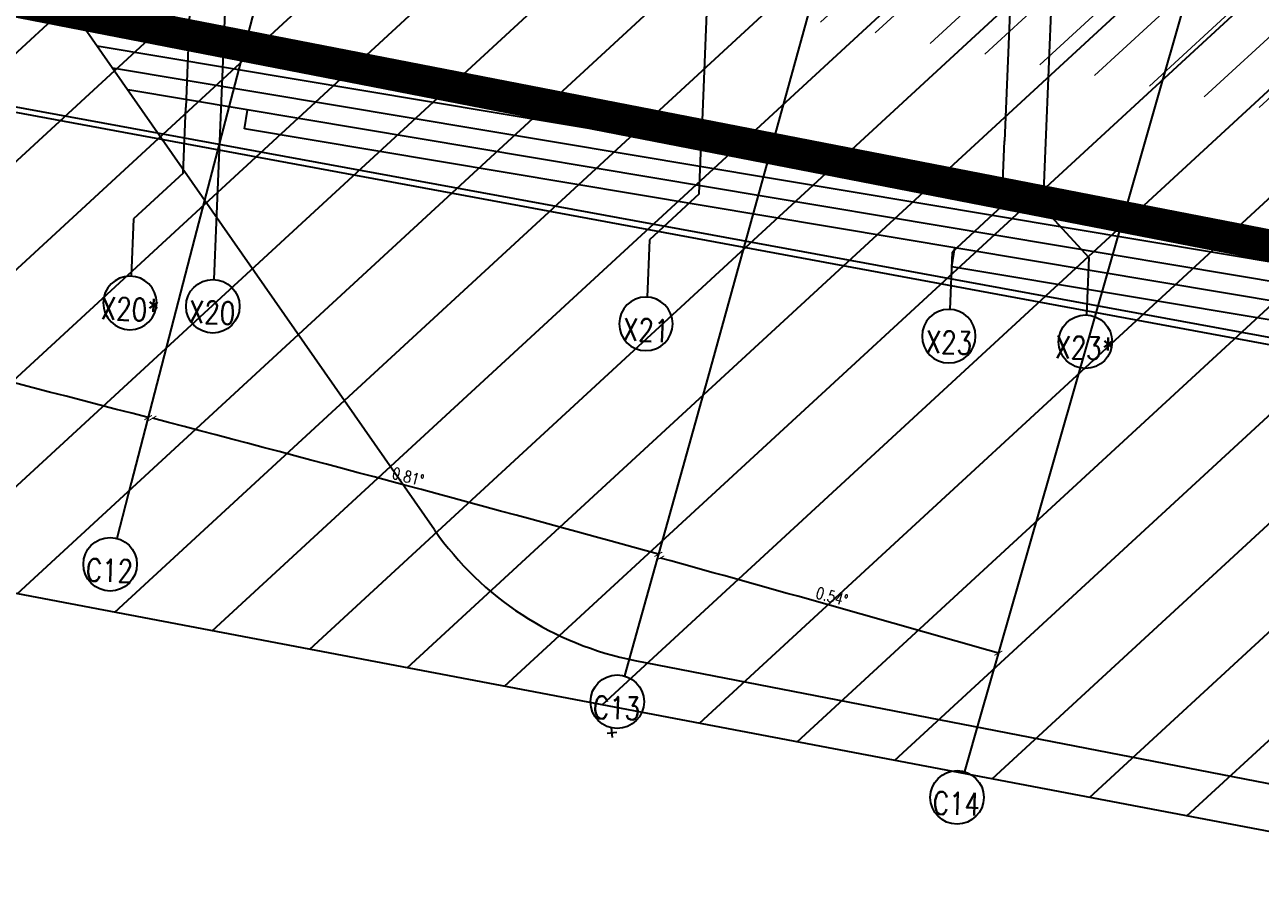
# Model space of a CAD drawing. Extents: x -678889171 to 586587, y -792238163 to 335485.
# Drawn here: x -678736689 to -678717307, y -792199813 to -792186140 of the extents above; entities that cross this region are included whole.
import ezdxf
from ezdxf.enums import TextEntityAlignment as Align

# ---------------------------------------------------------------- set-up
doc = ezdxf.new("R2010")
doc.units = 0
doc.header["$MEASUREMENT"] = 0
doc.layers.get('0').update_dxf_attribs({"color": 8})
for name, color, linetype in [('A-ANNO-LEGN', 252, 'Continuous'), ('A-FLOR-PATT', 252, 'Continuous'), ('A-SITE-PATT', 252, 'Continuous'), ('A-WALL', 252, 'Continuous'), ('XR-Axis$0$A-GRID-LINE-OUT', 252, 'Continuous')]:
    doc.layers.add(name, color=color, linetype=linetype)
doc.layers.add('BASEMENT3 LAYOUT$0$A-TABL-TEXT', color=252, linetype='Continuous', lineweight=30)
doc.layers.add('BASEMENT3 LAYOUT$0$HATCH5', color=252, linetype='Continuous', lineweight=15)
doc.styles.add('Ground floor Towers$0$$Bas01-Rname$0$EN-SC', font='swissc.ttf')
doc.styles.add('Ground floor Towers$0$$Bas01-Rname$0$EN-SCL', font='swisscl.ttf')
doc.styles.add('Ground floor Towers$0$04-Ground Floor$0$V2-lower ground$0$LEVEL  FOR LICENSE LOWER GR$0$$LG- LEVEL$0$AR-SR', font='sarb.shx')
doc.styles.add('XR-Axis$0$MEDAD-E-TEXT', font='romans.shx', dxfattribs={"width": 0.8, "height": 1.8})
doc.styles.add('XR-Axis$0$MOD-E-TEXT', font='romans.shx', dxfattribs={"width": 0.8, "height": 1.8})

# ---------------------------------------------------------------- blocks, each defined once
blk = doc.blocks.new('A$C61C61320')
at = {"layer": 'BASEMENT3 LAYOUT$0$HATCH5'}
h = blk.add_hatch(dxfattribs=at)
h.set_pattern_fill('JIS_WOOD', color=256, scale=1000, style=0)
h.set_pattern_definition([(45, (-845680.2949388556, -470481.0696760565), (-499.9999991609842, 499.9999991609843), [])])
h.paths.add_polyline_path([(12440.74077330553, -169431.9252005816), (13408.27617370361, -243253.7315873399), (7111.185080291936, -248399.4795461658), (-61957.46107163071, -237877.8060760189), (-55832.26724016038, -200866.3395951205), (-20860.02674167091, -206712.4958959252), (-20783.43353955913, -208437.764712235), (-16504.6553898881, -208719.7022090854), (-18718.17453308101, -208569.0044804074), (-18168.17453308101, -169431.9252005816)])
at = {"layer": 'BASEMENT3 LAYOUT$0$A-TABL-TEXT', "const_width": 500}
blk.add_lwpolyline([(-88972.05171104963, 22775.97554144054), (13087.40149203665, 22211.71815820993), (12977.94017466274, -133203.5437077869), (15397.77637988678, -244279.008176838), (7656.957292334409, -250604.5168011433), (-62676.49176812707, -239864.7054035134), (-80695.52998699364, -235653.5139011407), (-118847.6494075342, -234162.0357504327), (-129624.8318891085, -222084.4801378573), (-129624.8318891085, -153058.7582305309), (-104567.4960696057, -152628.6520064768), (-88972.05156734609, -151257.049707202)], close=True, dxfattribs=at)
blk = doc.blocks.new('2')
at = {"layer": 'BASEMENT3 LAYOUT$0$A-TABL-TEXT', "const_width": 500}
blk.add_lwpolyline([(28948.80459054373, 254973.3362460719), (131008.25779363, 254409.0788628413), (130898.7964762561, 98993.81699684449), (133318.6326814801, -12081.64747220662), (125577.8135939278, -18407.15609651199), (55244.36453346629, -7667.34469888208), (37225.32631459972, -3456.153196509345), (-926.7931059408002, -1964.675045801327), (-11703.97558751516, 10112.88056677405), (-11703.97558751516, 79138.60247410042), (13353.36023198767, 79568.70869815454), (28948.80473424727, 80940.3109974293)], close=True, dxfattribs=at)
blk = doc.blocks.new('XR-Axis$0$_ArchTick')
at = {"const_width": 0.15}
blk.add_lwpolyline([(-0.5, -0.5), (0.5, 0.5)], dxfattribs=at)
blk = doc.blocks.new('*U182')
blk.add_circle((3.264797034999648e-15, 0), 4.2)
at = {"layer": 'XR-Axis$0$A-GRID-LINE-OUT'}
for p, q in [((-7.499999999999996, 20.7), (-7.499999999999996, 31)), ((-7.499999999999996, 20.7), (2.970881803204285e-15, 13.2)), ((2.970881803204285e-15, 13.2), (2.645237086158283e-15, 4.2))]:
    blk.add_line(p, q, dxfattribs=at)
at = {"style": 'XR-Axis$0$MEDAD-E-TEXT', "width": 0.8, "flags": 4}
for height, p in [(1.799999999999999, (-0.0692522248746208, 2.544295698152595)), (3.5, (-0.0692522248746208, -0.97607523254144))]:
    blk.add_attdef('00', text='', height=height, dxfattribs=at).set_placement(p, align=Align.MIDDLE_CENTER)
blk = doc.blocks.new('*U183')
blk.add_circle((0, 0), 4.2)
at = {"layer": 'XR-Axis$0$A-GRID-LINE-OUT'}
blk.add_line((-8.450062914116737e-16, 13.2), (2.571758278209441e-16, 4.2), dxfattribs=at)
at = {"style": 'XR-Axis$0$MEDAD-E-TEXT', "width": 0.8, "flags": 4}
for height, p in [(1.799999999999999, (-0.0692522248746208, 2.544295698152595)), (3.5, (-0.0692522248746208, -0.97607523254144))]:
    blk.add_attdef('00', text='', height=height, dxfattribs=at).set_placement(p, align=Align.MIDDLE_CENTER)
blk = doc.blocks.new('*U184')
blk.add_circle((0, 0), 4.2)
at = {"layer": 'XR-Axis$0$A-GRID-LINE-OUT'}
blk.add_line((3.243983577879422, 12.79517762856181), (1.032176592961635, 4.071192881815121), dxfattribs=at)
at = {"style": 'XR-Axis$0$MEDAD-E-TEXT', "width": 0.8, "flags": 4}
for height, p in [(1.799999999999999, (-0.0692522248746208, 2.544295698152595)), (3.5, (-0.0692522248746208, -0.97607523254144))]:
    blk.add_attdef('00', text='', height=height, dxfattribs=at).set_placement(p, align=Align.MIDDLE_CENTER)
blk = doc.blocks.new('*U187')
blk.add_circle((0, 0), 4.2)
at = {"layer": 'XR-Axis$0$A-GRID-LINE-OUT'}
blk.add_line((3.157541352523777, 12.81678323945218), (1.004672248530293, 4.078067394371148), dxfattribs=at)
at = {"style": 'XR-Axis$0$MEDAD-E-TEXT', "width": 0.8, "flags": 4}
for height, p in [(1.799999999999999, (-0.0692522248746208, 2.544295698152595)), (3.5, (-0.0692522248746208, -0.97607523254144))]:
    blk.add_attdef('00', text='', height=height, dxfattribs=at).set_placement(p, align=Align.MIDDLE_CENTER)
blk = doc.blocks.new('*U188')
blk.add_circle((0, 0), 4.2)
at = {"layer": 'XR-Axis$0$A-GRID-LINE-OUT'}
blk.add_line((2.919035045385282, 12.87319829738564), (0.9287838780771359, 4.096017640077249), dxfattribs=at)
at = {"style": 'XR-Axis$0$MEDAD-E-TEXT', "width": 0.8, "flags": 4}
for height, p in [(1.799999999999999, (-0.0692522248746208, 2.544295698152595)), (3.5, (-0.0692522248746208, -0.97607523254144))]:
    blk.add_attdef('00', text='', height=height, dxfattribs=at).set_placement(p, align=Align.MIDDLE_CENTER)
blk = doc.blocks.new('GR')
at = {"layer": 'A-FLOR-PATT'}
for p, q in [((79700, 41140), (70161.61638153446, -2528.42465876534)), ((88840, 40890), (78293.22533598491, -4381.742082887409)), ((92790, 31670), (83714.52864105641, -5672.920078243362)), ((92333.3540412009, -4143.973537133584), (17214.66762980421, 6530.896253197561)), ((92416.43385046278, -4281.449913396616), (17216.18961616023, 6532.185557690798)), ((69939.99999999983, 4700.000000000771), (69939.99999999983, -479.9999999991778)), ((78039.99999999983, 4700.000000000771), (78039.99999999983, -487.7180278771557)), ((82794.99999999983, 4700.000000000771), (82794.99999999983, -487.7180278771557)), ((83439.99999999985, 4700.000002362132), (83439.99999999985, -487.7180255157946)), ((74106.79026506409, -6943.207930264553), (66124.59473659837, 3567.837723753416)), ((70489.99999999983, 1700.000000000771), (70489.99999999983, -2259.999999999178)), ((92792.33284941573, -2634.497865180453), (68511.17781770756, 425.1580395503888)), ((92856.69074123225, -2944.97994850126), (68765.10115156038, 90.78891200528687)), ((92921.04863304875, -3255.462031822069), (69019.0244854132, -243.580215539816)), ((70873.35660024192, -779.6160335821878), (70910.86284981773, -481.9697985266102)), ((92985.40652486532, -3565.944115142887), (70873.35660024191, -779.6160335821987)), ((82047.8518855588, -2490.080837412122), (82085.35813513471, -2192.434602356545)), ((93049.76441668182, -3876.426198463696), (82047.85188555879, -2490.080837412119)), ((70161.616653379, -2528.424629281905), (69324.14919880271, -6398.857005885843)), ((78293.22536040648, -4381.741979359381), (77384.04235774069, -8235.958473927647)), ((83714.52049889576, -5672.918099469956), (82779.35012540602, -9520.911718472671)), ((77332.48245642078, -8861.758164340106), (94628.82438850307, -11503.12315974013)), ((76943.964111045, -10019.33155208826, -180), (77092.32961531729, -9997.248139053583, -180)), ((77029.18856972456, -10082.47259774804, -180), (77007.10515669733, -9934.107093423605, -180))]:
    blk.add_line(p, q, dxfattribs=at)
for centre, radius, start, end in [((-55662.04957586701, -578844.6859266991), 599702.9587322306, 74.22143378566328, 89.82613372100917), ((-67964.23753354291, -635190.4566647195), 644661.2739605904, 77.68368063576979, 78.44028409426879), ((-54208.88590202945, -572542.150545736), 580527.4212300426, 76.87331919123042, 77.6842936435027), ((78088.73231300544, -3919.280430003242), 5000, 217.2134082011744, 261.3006288328173), ((-53984.96155120389, -571878.8804775529), 579782.5475655483, 76.33115865182685, 76.87544279276047)]:
    blk.add_arc(centre, radius, start, end, dxfattribs=at)
ref = blk.add_blockref('*U182', (69190, -3580), dxfattribs=dict(at, xscale=-100, yscale=100, zscale=100))
ref.add_attrib('00', 'X20*', dxfattribs={"layer": '0', "height": 353, "style": 'XR-Axis$0$MEDAD-E-TEXT', "width": 0.7999999999999999}).set_placement((69196.92522248745, -3677.607523254119), align=Align.MIDDLE_CENTER)
ref = blk.add_blockref('*U182', (77290, -3580), dxfattribs=dict(at, xscale=-100, yscale=100, zscale=100))
ref.add_attrib('00', 'X21', dxfattribs={"layer": '0', "height": 353, "style": 'XR-Axis$0$MEDAD-E-TEXT', "width": 0.7999999999999999}).set_placement((77296.92522248745, -3677.607523254119), align=Align.MIDDLE_CENTER)
ref = blk.add_blockref('*U182', (82045, -3580), dxfattribs=dict(at, xscale=-100, yscale=100, zscale=100))
ref.add_attrib('00', 'X23', dxfattribs={"layer": '0', "height": 353, "style": 'XR-Axis$0$MEDAD-E-TEXT', "width": 0.7999999999999999}).set_placement((82051.92522248745, -3677.607523254119), align=Align.MIDDLE_CENTER)
ref = blk.add_blockref('*U182', (84190, -3580), dxfattribs=dict(at, xscale=100, yscale=100, zscale=100))
ref.add_attrib('00', 'X23*', dxfattribs={"layer": '0', "height": 353, "style": 'XR-Axis$0$MEDAD-E-TEXT', "width": 0.7999999999999999}).set_placement((84183.07477751255, -3677.607523254119), align=Align.MIDDLE_CENTER)
ref = blk.add_blockref('*U183', (70490, -3580), dxfattribs=dict(at, xscale=100, yscale=100, zscale=100))
ref.add_attrib('00', 'X20', dxfattribs={"layer": '0', "height": 353, "style": 'XR-Axis$0$MEDAD-E-TEXT', "width": 0.7999999999999999}).set_placement((70483.07477751255, -3677.607523254119), align=Align.MIDDLE_CENTER)
for p, xscale, yscale, zscale, rotation in [((69547.59898888564, -5366.153417599464), 100, 100, 100, 347.6836806357698), ((69616.57591054712, -5374.325464917842), 99.99999999999999, 99.99999999999999, 99.99999999999999, 167.6842936435027), ((77631.696711823, -7183.726556101476), 100, 100, 100, 346.8733191912305), ((77665.52909665, -7240.986979625597), 100, 100, 100, 166.8754427927605), ((83023.31438780366, -8517.065312717541), 100, 100, 100, 346.3311586518269)]:
    blk.add_blockref('XR-Axis$0$_ArchTick', p, dxfattribs=dict(at, xscale=xscale, yscale=yscale, zscale=zscale, rotation=rotation))
ref = blk.add_blockref('*U188', (69044.99198245702, -7689.001172232756), dxfattribs=dict(at, xscale=100.0000000000003, yscale=100.0000000000003, zscale=100.0000000000003, rotation=0.566732687611514))
ref.add_attrib('00', 'C12', dxfattribs={"layer": '0', "height": 353, "rotation": 0.5667326876106663, "style": 'XR-Axis$0$MEDAD-E-TEXT', "width": 0.7999999999999999}).set_placement((69039.03255331088, -7786.672419314773), align=Align.MIDDLE_CENTER)
ref = blk.add_blockref('*U187', (77080.97987622439, -9520.697321580392), dxfattribs=dict(at, xscale=100.0000000000003, yscale=100.0000000000003, zscale=100.0000000000003, rotation=0.566732687611514))
ref.add_attrib('00', 'C13', dxfattribs={"layer": '0', "height": 353, "rotation": 0.5667326876106663, "style": 'XR-Axis$0$MEDAD-E-TEXT', "width": 0.7999999999999999}).set_placement((77075.02044707828, -9618.368568662412), align=Align.MIDDLE_CENTER)
ref = blk.add_blockref('*U184', (82467.62247370063, -10803.5756123772), dxfattribs=dict(at, xscale=100.0000000000003, yscale=100.0000000000003, zscale=100.0000000000003, rotation=0.566732687611514))
ref.add_attrib('00', 'C14', dxfattribs={"layer": '0', "height": 353, "rotation": 0.5667326876106663, "style": 'XR-Axis$0$MEDAD-E-TEXT', "width": 0.7999999999999999}).set_placement((82461.66304455449, -10901.24685945922), align=Align.MIDDLE_CENTER)
at = {"layer": 'A-FLOR-PATT', "char_height": 180, "attachment_point": 5, "style": 'XR-Axis$0$MOD-E-TEXT'}
for s, insert, rotation in [('\\A1;0.81°', (73658.16663209267, -6128.281582251107), 347.2788064173666), ('\\A1;0.54°', (80378.3738771856, -7736.473573521436), 346.6033007222936)]:
    blk.add_mtext(s, dxfattribs=dict(at, insert=insert, rotation=rotation))
at = {"layer": 'A-FLOR-PATT', "style": 'Ground floor Towers$0$04-Ground Floor$0$V2-lower ground$0$LEVEL  FOR LICENSE LOWER GR$0$$LG- LEVEL$0$AR-SR', "flags": 12}
for tag, p in [('L', (30296.07288644527, 72859.53473235783)), ('P', (30237.50458115668, 72203.99769414036))]:
    blk.add_attdef(tag, text='', height=500, dxfattribs=at).set_placement(p, align=Align.RIGHT)
at = {"layer": 'A-FLOR-PATT'}
for tag, p, height, style in [('N', (85492.25876324323, 56633.4995742733), 250, 'Ground floor Towers$0$$Bas01-Rname$0$EN-SC'), ('N', (89389.48149106537, 56633.4995742733), 250, 'Ground floor Towers$0$$Bas01-Rname$0$EN-SC'), ('N', (94597.61363499537, 56633.4995742733), 250, 'Ground floor Towers$0$$Bas01-Rname$0$EN-SC'), ('AN', (85922.66280553787, 56313.08159666645), 200, 'Ground floor Towers$0$$Bas01-Rname$0$EN-SCL'), ('AN', (89819.88553336001, 56313.08159666645), 200, 'Ground floor Towers$0$$Bas01-Rname$0$EN-SCL'), ('AN', (95028.01767729002, 56313.08159666645), 200, 'Ground floor Towers$0$$Bas01-Rname$0$EN-SCL'), ('SN', (85299.47460008037, 56025.08594095582), 200, 'Ground floor Towers$0$$Bas01-Rname$0$EN-SCL'), ('F', (85927.04975899268, 56008.67972904726), 200, 'Ground floor Towers$0$$Bas01-Rname$0$EN-SCL'), ('SN', (89196.69732790251, 56025.08594095582), 200, 'Ground floor Towers$0$$Bas01-Rname$0$EN-SCL'), ('F', (89824.27248681482, 56008.67972904726), 200, 'Ground floor Towers$0$$Bas01-Rname$0$EN-SCL'), ('SN', (94404.82947183252, 56025.08594095582), 200, 'Ground floor Towers$0$$Bas01-Rname$0$EN-SCL'), ('F', (95032.40463074483, 56008.67972904726), 200, 'Ground floor Towers$0$$Bas01-Rname$0$EN-SCL')]:
    blk.add_attdef(tag, p, '', height=height, dxfattribs=dict(at, style=style))
at = {"layer": 'A-FLOR-PATT', "style": 'Ground floor Towers$0$$Bas01-Rname$0$EN-SCL', "width": 0.8}
for p in [(85305.16036184286, 56295.1433535593), (89202.383089665, 56295.1433535593), (94410.51523359501, 56295.1433535593)]:
    blk.add_attdef('FN', p, '', height=250, dxfattribs=at)

msp = doc.modelspace()

# ---------------------------------------------------------------- block references
at = {"layer": 'A-SITE-PATT', "rotation": 357.6731745000001}
for name, p in [('2', (-678833487.1858103, -792167746.3685482, -212772)), ('A$C61C61320', (-678706236.4347705, -791940527.995869, -212772))]:
    msp.add_blockref(name, p, dxfattribs=at)

# ---------------------------------------------------------------- next in the draw order: block references
at = {"layer": 'A-WALL', "rotation": 357.6731745000001}
msp.add_blockref('GR', (-678804025.0995113, -792184118.4910543, -212772), dxfattribs=at)

# ---------------------------------------------------------------- next in the draw order: hatches: boundary and pattern name
at = {"layer": 'A-ANNO-LEGN'}
h = msp.add_hatch(dxfattribs=at)
h.set_pattern_fill('ANSI31', color=256, scale=10000, angle=-2.326825500000001)
h.set_pattern_definition([(42.6731745, (-679564563.7146958, -792179516.537627), (-847.2693918303064, 919.0400305032981), [])])
h.paths.add_polyline_path([(-678777672.8996642, -792179735.1176345), (-678770187.1392597, -792139007.139102), (-678733063.7379951, -792148537.2472874), (-678731444.0167841, -792108675.140868), (-678688692.2204224, -792110162.0728618), (-678692240.0211401, -792193145.4692618), (-678709626.0473782, -792200229.2193018), (-678779081.755804, -792187036.6399584)])

# ---------------------------------------------------------------- next in the draw order: linework, layer by layer
at = {"layer": 'A-ANNO-LEGN', "elevation": -212772}
msp.add_lwpolyline([(-678777672.8996642, -792179735.1176345), (-678770187.1392597, -792139007.139102), (-678733063.7379951, -792148537.2472874), (-678731444.0167841, -792108675.140868), (-678688692.2204224, -792110162.0728618), (-678692240.0211401, -792193145.4692618), (-678709626.0473782, -792200229.2193018), (-678779081.755804, -792187036.6399584)], close=True, dxfattribs=at)

doc.saveas('drawing.dxf')
